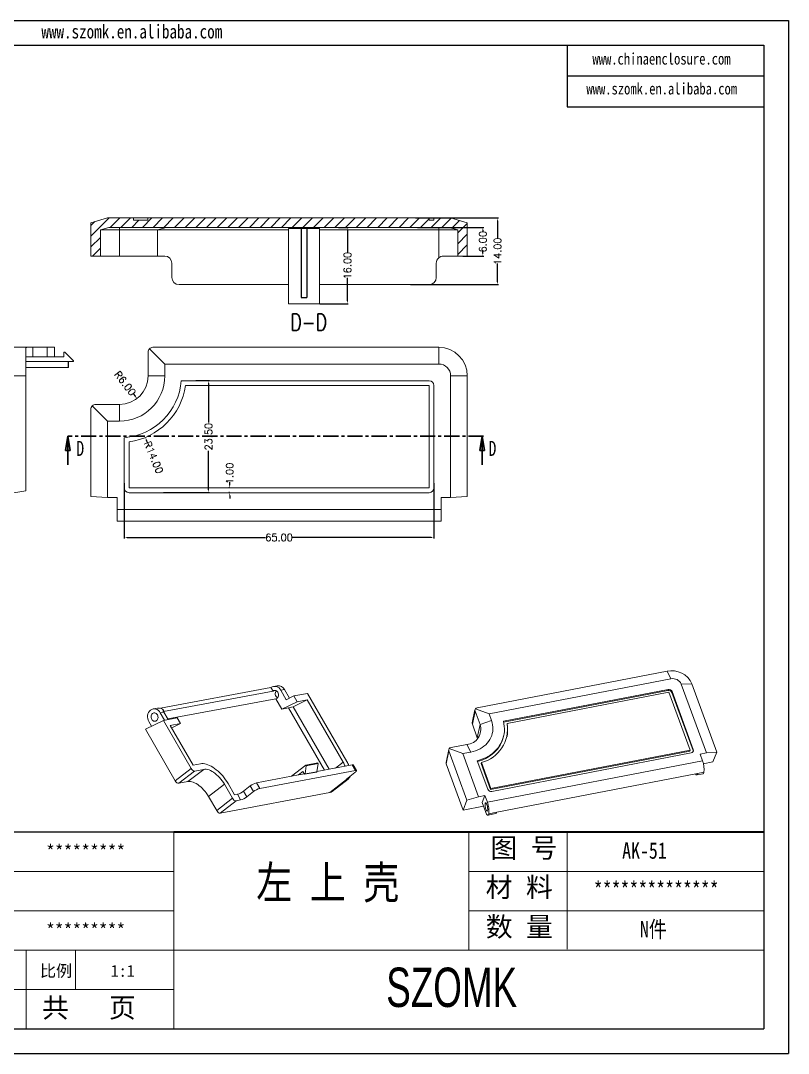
# Model space of a CAD drawing. Header units: inches. Extents: x 1800 to 3196, y 326 to 616.
# Drawn here: x 2881.1 to 3042.3, y 326.9 to 543.6 of the extents above; entities that cross this region are included whole.
import ezdxf

# ---------------------------------------------------------------- set-up
doc = ezdxf.new("R2010")
doc.units = ezdxf.units.IN
doc.header["$LTSCALE"] = 0.05
doc.linetypes.add('CENTERX2', pattern=[101.6, 63.5, -12.7, 12.7, -12.7])
doc.layers.add('文字', color=81, linetype='Continuous')
doc.layers.add('粗实线', color=7, linetype='Continuous', lineweight=30)
doc.layers.add('细实线', color=3, linetype='Continuous', lineweight=9)
doc.styles.add('SLDTEXTSTYLE0', font='TXT', dxfattribs={"width": 0.75})
doc.styles.add('SLDTEXTSTYLE3', font='TXT', dxfattribs={"width": 0.75, "bigfont": 'bigfont'})
doc.styles.get("Standard").update_dxf_attribs({"font": 'txt', "bigfont": 'gbcbig.shx'})
doc.styles.add('宋体', font='', dxfattribs={"width": 0.8, "height": 3.5})
doc.styles.add('长仿宋', font='', dxfattribs={"width": 0.7, "height": 4})
doc.styles.get('宋体').set_extended_font_data('SimSun')
doc.styles.get('长仿宋').set_extended_font_data('SimSun')
doc.dimstyles.new('2', dxfattribs={"dimtxt": 1.5, "dimasz": 0.6, "dimexe": 0.18, "dimexo": 0.0625, "dimgap": 0.09, "dimtad": 0, "dimzin": 0, "dimdsep": 46, "dimtxsty": 'Standard', "dimcen": 0, "dimclrd": 3, "dimclre": 3, "dimadec": 0, "dimazin": 2, "dimtfac": 1, "dimtofl": 0, "dimtmove": 0, "dimatfit": 3, "dimfxl": 1, "dimtolj": 1, "dimtzin": 0, "dimarcsym": 0})

# ---------------------------------------------------------------- blocks, each defined once
blk = doc.blocks.new('_CLOSED')
at = {"color": 0, "linetype": 'ByBlock', "lineweight": -2}
for p, q in [((-1, 0.166667), (0, 0)), ((-1, 0.166667), (-1, -0.166667)), ((0, 0), (-1, -0.166667)), ((0, 0), (-1, 0))]:
    blk.add_line(p, q, dxfattribs=at)
blk = doc.blocks.new('*D243')
at = {"color": 3, "lineweight": -2}
for p, q in [((2902.88, 446.54), (2902.88, 434.98)), ((2967.88, 446.54), (2967.88, 434.98)), ((2903.48, 435.16), (2932.54, 435.16)), ((2967.28, 435.16), (2938.22, 435.16))]:
    blk.add_line(p, q, dxfattribs=at)
at = {"color": 3}
for points in [[(2903.48, 435.26), (2903.48, 435.06), (2902.88, 435.16)], [(2967.28, 435.26), (2967.28, 435.06), (2967.88, 435.16)]]:
    blk.add_solid(points, dxfattribs=at)
at = {"layer": 'Defpoints', "color": 0}
for p in [(2902.88, 446.6), (2967.88, 446.6), (2967.88, 435.16)]:
    blk.add_point(p, dxfattribs=at)
at = {"color": 0, "insert": (2935.38, 435.16), "char_height": 1.5, "attachment_point": 5}
blk.add_mtext('\\A1;65.00', dxfattribs=at)
blk = doc.blocks.new('*D244')
at = {"color": 3, "lineweight": -2}
for p, q in [((2917.89, 468.07), (2920.75, 468.07)), ((2920.57, 467.47), (2920.57, 459.28)), ((2920.57, 445.17), (2920.57, 453.35)), ((2911.15, 444.57), (2920.75, 444.57))]:
    blk.add_line(p, q, dxfattribs=at)
at = {"color": 3}
for points in [[(2920.47, 467.47), (2920.67, 467.47), (2920.57, 468.07)], [(2920.47, 445.17), (2920.67, 445.17), (2920.57, 444.57)]]:
    blk.add_solid(points, dxfattribs=at)
at = {"layer": 'Defpoints', "color": 0}
for p in [(2917.82, 468.07), (2920.57, 468.07), (2911.08, 444.57)]:
    blk.add_point(p, dxfattribs=at)
at = {"color": 0, "insert": (2920.57, 456.32), "char_height": 1.5, "attachment_point": 5, "rotation": 90}
blk.add_mtext('\\A1;23.50', dxfattribs=at)
blk = doc.blocks.new('*D245')
at = {"color": 3, "lineweight": -2}
for p, q in [((2925.01, 446.17), (2925.01, 446.77)), ((2924.95, 445.57), (2924.83, 445.57)), ((2924.95, 444.57), (2924.83, 444.57)), ((2925.01, 443.97), (2925.01, 443.37))]:
    blk.add_line(p, q, dxfattribs=at)
at = {"color": 3}
for points in [[(2924.91, 446.17), (2925.11, 446.17), (2925.01, 445.57)], [(2924.91, 443.97), (2925.11, 443.97), (2925.01, 444.57)]]:
    blk.add_solid(points, dxfattribs=at)
at = {"layer": 'Defpoints', "color": 0}
for p in [(2925.01, 445.57), (2925.01, 445.57), (2925.01, 444.57)]:
    blk.add_point(p, dxfattribs=at)
at = {"color": 0, "insert": (2925.01, 448.61), "char_height": 1.5, "attachment_point": 5, "rotation": 90}
blk.add_mtext('\\A1;1.00', dxfattribs=at)
blk = doc.blocks.new('*D246')
at = {"color": 3, "lineweight": -2}
blk.add_line((2904.81, 465.26), (2905.18, 464.79), dxfattribs=at)
at = {"color": 3}
blk.add_solid([(2905.26, 464.85), (2905.1, 464.73), (2905.54, 464.31)], dxfattribs=at)
at = {"layer": 'Defpoints', "color": 0}
for p in [(2901.88, 469.07), (2905.54, 464.31)]:
    blk.add_point(p, dxfattribs=at)
at = {"color": 0, "insert": (2903.08, 467.51), "char_height": 1.5, "attachment_point": 5, "rotation": 307.6064}
blk.add_mtext('\\A1;R6.00', dxfattribs=at)
blk = doc.blocks.new('*D248')
at = {"color": 3, "lineweight": -2}
blk.add_line((2907.76, 455.05), (2907.53, 455.6), dxfattribs=at)
at = {"color": 3}
blk.add_solid([(2907.62, 455.64), (2907.44, 455.56), (2907.3, 456.16)], dxfattribs=at)
at = {"layer": 'Defpoints', "color": 0}
for p in [(2901.88, 469.07), (2907.3, 456.16)]:
    blk.add_point(p, dxfattribs=at)
at = {"color": 0, "insert": (2909.05, 451.97), "char_height": 1.5, "attachment_point": 5, "rotation": 292.7589}
blk.add_mtext('\\A1;R14.00', dxfattribs=at)
blk = doc.blocks.new('*D249')
at = {"color": 3, "lineweight": -2}
for p, q in [((2964.4, 500.22), (2978.32, 500.22)), ((2978.14, 499.62), (2978.14, 499.31)), ((2973.94, 494.22), (2978.32, 494.22)), ((2978.14, 494.82), (2978.14, 495.13))]:
    blk.add_line(p, q, dxfattribs=at)
at = {"color": 3}
for points in [[(2978.04, 499.62), (2978.24, 499.62), (2978.14, 500.22)], [(2978.04, 494.82), (2978.24, 494.82), (2978.14, 494.22)]]:
    blk.add_solid(points, dxfattribs=at)
at = {"layer": 'Defpoints', "color": 0}
for p in [(2964.33, 500.22), (2973.88, 494.22), (2978.14, 494.22)]:
    blk.add_point(p, dxfattribs=at)
at = {"color": 0, "insert": (2978.14, 497.22), "char_height": 1.5, "attachment_point": 5, "rotation": 90}
blk.add_mtext('\\A1;6.00', dxfattribs=at)
blk = doc.blocks.new('*D250')
at = {"color": 3, "lineweight": -2}
for p, q in [((2964.03, 502.22), (2981.41, 502.22)), ((2981.23, 501.62), (2981.23, 497.81)), ((2981.23, 488.82), (2981.23, 492.63)), ((2962.95, 488.22), (2981.41, 488.22))]:
    blk.add_line(p, q, dxfattribs=at)
at = {"color": 3}
for points in [[(2981.13, 501.62), (2981.33, 501.62), (2981.23, 502.22)], [(2981.13, 488.82), (2981.33, 488.82), (2981.23, 488.22)]]:
    blk.add_solid(points, dxfattribs=at)
at = {"layer": 'Defpoints', "color": 0}
for p in [(2963.97, 502.22), (2981.23, 502.22), (2962.88, 488.22)]:
    blk.add_point(p, dxfattribs=at)
at = {"color": 0, "insert": (2981.23, 495.22), "char_height": 1.5, "attachment_point": 5, "rotation": 90}
blk.add_mtext('\\A1;14.00', dxfattribs=at)
blk = doc.blocks.new('*D251')
at = {"color": 3, "lineweight": -2}
for p, q in [((2947.85, 500.22), (2949.91, 500.22)), ((2949.73, 499.62), (2949.73, 494.81)), ((2949.73, 484.82), (2949.73, 489.63)), ((2943.94, 484.22), (2949.91, 484.22))]:
    blk.add_line(p, q, dxfattribs=at)
at = {"color": 3}
for points in [[(2949.63, 499.62), (2949.83, 499.62), (2949.73, 500.22)], [(2949.63, 484.82), (2949.83, 484.82), (2949.73, 484.22)]]:
    blk.add_solid(points, dxfattribs=at)
at = {"layer": 'Defpoints', "color": 0}
for p in [(2947.79, 500.22), (2949.73, 500.22), (2943.88, 484.22)]:
    blk.add_point(p, dxfattribs=at)
at = {"color": 0, "insert": (2949.73, 492.22), "char_height": 1.5, "attachment_point": 5, "rotation": 90}
blk.add_mtext('\\A1;16.00', dxfattribs=at)

msp = doc.modelspace()

# ---------------------------------------------------------------- hatches: boundary and pattern name
at = {"linetype": 'Continuous', "lineweight": 0}
h = msp.add_hatch(dxfattribs=at)
h.set_pattern_fill('ANSI31', color=4, scale=0.5, style=0)
h.set_pattern_definition([(45, (-46.3666, -21.4336), (-1.122532, 1.122532), [])])
h.paths.add_polyline_path([(2897.881, 499.709), (2899.661, 500.218), (2971.101, 500.218), (2972.881, 499.709), (2972.881, 494.218), (2974.881, 494.218), (2974.881, 501.218), (2971.381, 502.218), (2967.881, 502.218), (2967.881, 501.718), (2966.881, 501.718), (2966.881, 502.218), (2907.854, 502.218), (2907.854, 501.718), (2904.827, 501.718), (2904.827, 502.218), (2899.381, 502.218), (2895.881, 501.218), (2895.881, 494.218), (2897.881, 494.218)], flags=0)

# ---------------------------------------------------------------- linework, layer by layer
for p, q in [((2735.77, 543.618), (3042.261, 543.618)), ((3042.261, 543.618), (3042.261, 326.907)), ((2740.93, 538.458), (3037.101, 538.458)), ((2995.823, 538.458), (2995.823, 525.559)), ((3037.101, 538.458), (3037.101, 332.067)), ((2995.823, 532.009), (3037.101, 532.009)), ((2995.823, 525.559), (3037.101, 525.559)), ((2940.031, 499.995), (2940.031, 485.495)), ((2941.231, 499.995), (2941.231, 485.495)), ((2940.031, 485.495), (2941.231, 485.495)), ((2891.212, 470.866), (2891.212, 472.066)), ((2913.266, 373.345), (2851.349, 373.345)), ((2740.93, 332.067), (3037.101, 332.067)), ((2735.77, 326.907), (3042.261, 326.907))]:
    msp.add_line(p, q)
at = {"color": 7, "linetype": 'Continuous', "lineweight": 15}
for p, q in [((2895.881, 501.218), (2899.381, 502.218)), ((2895.881, 501.218), (2895.881, 494.218)), ((2899.381, 502.218), (2904.827, 502.218)), ((2904.827, 501.718), (2904.827, 502.218)), ((2907.854, 502.218), (2904.827, 502.218)), ((2904.827, 501.718), (2907.854, 501.718)), ((2907.854, 501.718), (2907.854, 502.218)), ((2907.854, 502.218), (2966.881, 502.218)), ((2966.881, 502.218), (2966.881, 501.718)), ((2966.881, 502.218), (2967.881, 502.218)), ((2966.881, 501.718), (2967.881, 501.718)), ((2967.881, 502.218), (2967.881, 501.718)), ((2967.881, 502.218), (2971.381, 502.218)), ((2971.381, 502.218), (2974.881, 501.218)), ((2974.881, 494.218), (2974.881, 501.218)), ((2897.881, 499.709), (2899.661, 500.218)), ((2897.881, 499.709), (2897.881, 494.218)), ((2897.881, 499.709), (2901.881, 499.709)), ((2899.661, 500.218), (2971.101, 500.218)), ((2901.881, 499.709), (2901.881, 500.218)), ((2901.881, 499.709), (2909.881, 499.709)), ((2901.881, 499.709), (2901.881, 494.218)), ((2909.881, 499.709), (2911.661, 500.218)), ((2909.881, 494.218), (2909.881, 499.709)), ((2909.881, 499.709), (2937.381, 499.709)), ((2943.881, 499.995), (2937.381, 499.995)), ((2937.381, 484.218), (2937.381, 499.995)), ((2940.031, 499.995), (2941.231, 499.995)), ((2943.881, 484.218), (2943.881, 499.995)), ((2943.881, 499.709), (2968.881, 499.709)), ((2968.881, 500.218), (2968.881, 499.709)), ((2968.881, 499.709), (2972.881, 499.709)), ((2968.881, 499.709), (2968.881, 493.836)), ((2971.101, 500.218), (2972.881, 499.709)), ((2972.881, 494.218), (2972.881, 499.709)), ((2895.881, 494.218), (2897.881, 494.218)), ((2901.881, 494.218), (2897.881, 494.218)), ((2901.881, 494.218), (2909.881, 494.218)), ((2909.881, 494.218), (2911.381, 494.218)), ((2969.881, 494.218), (2972.881, 494.218)), ((2972.881, 494.218), (2974.881, 494.218)), ((2912.881, 489.718), (2912.881, 492.718)), ((2968.381, 489.718), (2968.381, 492.718)), ((2937.381, 488.218), (2914.381, 488.218)), ((2966.881, 488.218), (2943.881, 488.218)), ((2943.881, 484.218), (2937.381, 484.218)), ((2875.212, 475.066), (2882.594, 475.066)), ((2882.212, 474.982), (2882.212, 469.066)), ((2882.594, 475.066), (2883.712, 475.066)), ((2883.712, 475.066), (2883.712, 473.066)), ((2886.712, 475.066), (2883.712, 475.066)), ((2886.712, 473.066), (2886.712, 475.066)), ((2886.712, 475.066), (2888.212, 475.066)), ((2888.212, 475.066), (2888.212, 473.066)), ((2908.174, 474.773), (2911.381, 471.566)), ((2908.881, 475.066), (2968.881, 475.066)), ((2968.881, 471.566), (2968.881, 475.066)), ((2883.712, 473.066), (2882.594, 473.066)), ((2886.712, 473.066), (2883.712, 473.066)), ((2888.212, 473.066), (2886.712, 473.066)), ((2890.212, 473.066), (2888.212, 473.066)), ((2890.212, 474.066), (2890.212, 473.066)), ((2890.212, 474.066), (2890.412, 474.066)), ((2892.212, 472.266), (2890.412, 474.066)), ((2907.881, 469.066), (2907.881, 474.066)), ((2892.212, 472.066), (2882.212, 472.066)), ((2891.212, 470.866), (2882.212, 470.866)), ((2892.212, 472.266), (2892.212, 472.066)), ((2911.381, 471.566), (2911.381, 469.066)), ((2968.881, 471.566), (2911.381, 471.566)), ((2882.212, 469.066), (2875.212, 469.066)), ((2882.212, 469.066), (2882.212, 444.977)), ((2907.881, 469.066), (2911.381, 469.066)), ((2971.381, 443.566), (2971.381, 469.066)), ((2971.381, 469.066), (2974.881, 469.066)), ((2974.881, 469.066), (2974.881, 443.743)), ((2966.881, 468.066), (2914.843, 468.066)), ((2966.881, 467.066), (2915.738, 467.066)), ((2966.881, 445.566), (2966.881, 467.066)), ((2967.881, 445.566), (2967.881, 467.066)), ((2895.881, 443.743), (2895.881, 462.066)), ((2896.174, 462.773), (2899.381, 459.566)), ((2896.881, 463.066), (2901.881, 463.066)), ((2901.881, 463.066), (2901.881, 459.566)), ((2899.381, 459.566), (2899.381, 443.566)), ((2901.881, 459.566), (2899.381, 459.566)), ((2902.881, 456.105), (2902.881, 445.566)), ((2903.881, 455.21), (2903.881, 445.566)), ((2882.212, 444.977), (2875.212, 443.743)), ((2903.881, 445.566), (2966.881, 445.566)), ((2903.881, 444.566), (2966.881, 444.566)), ((2899.381, 443.566), (2895.881, 443.743)), ((2901.381, 443.566), (2899.381, 443.566)), ((2901.381, 443.566), (2901.381, 441.066)), ((2969.381, 443.566), (2971.381, 443.566)), ((2969.381, 443.566), (2969.381, 441.066)), ((2974.881, 443.743), (2971.381, 443.566)), ((2901.381, 441.066), (2969.381, 441.066)), ((2901.381, 438.566), (2901.381, 441.066)), ((2969.381, 441.066), (2969.381, 438.566)), ((2903.881, 438.566), (2901.381, 438.566)), ((2967.381, 438.566), (2903.881, 438.566)), ((2969.381, 438.566), (2967.381, 438.566)), ((2976.972, 399.414), (3016.806, 407.096)), ((3017.61, 405.504), (2979.436, 398.142)), ((3017.61, 405.504), (3016.806, 407.096)), ((2933.679, 403.677), (2910.462, 399.335)), ((2934.106, 402.937), (2933.679, 403.677)), ((2934.978, 404.061), (2934.211, 403.918)), ((2936.489, 403.258), (2935.723, 403.115)), ((2935.723, 403.115), (2936.878, 401.114)), ((2937.54, 401.438), (2936.489, 403.258)), ((3017.004, 403.266), (2982.456, 396.603)), ((3016.963, 403.07), (3017.004, 403.266)), ((3019.785, 404.408), (3022.027, 404.466)), ((3025.048, 389.964), (3019.785, 404.408)), ((3022.027, 404.466), (3027.254, 390.121)), ((2934.106, 402.937), (2911.13, 398.64)), ((2934.686, 401.336), (2912.025, 397.098)), ((2935.963, 399.124), (2934.686, 401.336)), ((2936.878, 401.114), (2938.486, 401.901)), ((2941.288, 401.094), (2938.343, 399.652)), ((2938.486, 401.901), (2941.36, 402.439)), ((2938.486, 401.901), (2939.18, 400.7)), ((2939.18, 400.7), (2941.288, 401.094)), ((2948.821, 388.04), (2941.288, 401.094)), ((2949.588, 388.183), (2941.36, 402.439)), ((3016.963, 403.07), (2982.502, 396.424)), ((3017.211, 402.699), (2983.257, 396.151)), ((3021.648, 390.521), (3017.211, 402.699)), ((3017.874, 402.827), (3017.834, 402.632)), ((3022.271, 390.453), (3017.834, 402.632)), ((3022.312, 390.649), (3017.874, 402.827)), ((2909.879, 399.367), (2908.921, 399.188)), ((2911.196, 398.842), (2911.004, 398.806)), ((2911.06, 398.737), (2911.196, 398.842)), ((2939.18, 400.7), (2935.963, 399.124)), ((2935.963, 399.124), (2937.388, 399.39)), ((2938.343, 399.652), (2937.388, 399.39)), ((2937.388, 399.39), (2944.912, 386.354)), ((2945.91, 386.541), (2938.343, 399.652)), ((2976.496, 399.002), (2975.922, 396.254)), ((2976.57, 399.19), (2979.436, 398.142)), ((2911.089, 396.778), (2907.336, 394.94)), ((2911.199, 398.529), (2910.433, 398.385)), ((2911.334, 396.824), (2910.433, 398.385)), ((2913.963, 397.315), (2911.089, 396.778)), ((2911.089, 396.778), (2916.925, 386.665)), ((2912.1, 396.967), (2911.199, 398.529)), ((2913.963, 397.315), (2914.656, 396.114)), ((2976.515, 398.719), (2975.944, 395.983)), ((2977.547, 395.887), (2976.515, 398.719)), ((2977.547, 395.887), (2979.952, 396.726)), ((2979.436, 398.142), (2979.952, 396.726)), ((2907.336, 394.94), (2913.594, 384.096)), ((2908.62, 395.569), (2908.053, 396.551)), ((2914.656, 396.114), (2912.549, 395.719)), ((2912.549, 395.719), (2917.35, 387.4)), ((2914.656, 396.114), (2912.836, 395.222)), ((2975.944, 395.983), (2976.975, 393.151)), ((2976.975, 393.151), (2977.547, 395.887)), ((2983.216, 395.955), (2983.257, 396.151)), ((2977.037, 392.966), (2976.975, 393.151)), ((2982.512, 393.454), (2982.553, 393.65)), ((2971.006, 390.669), (2970.432, 387.921)), ((2971.025, 390.385), (2970.453, 387.649)), ((2974.806, 380.006), (2971.025, 390.385)), ((2971.08, 390.856), (2973.946, 389.808)), ((2971.482, 391.08), (2974.802, 391.72)), ((2975.606, 390.128), (2973.946, 389.808)), ((2974.802, 391.72), (2975.606, 390.128)), ((2979.782, 382.259), (3021.607, 390.325)), ((2979.823, 382.454), (3021.648, 390.521)), ((3021.607, 390.325), (3021.648, 390.521)), ((3022.271, 390.453), (3022.312, 390.649)), ((3027.254, 390.121), (3025.048, 389.964)), ((3026.428, 388.085), (3027.254, 390.121)), ((2973.946, 389.808), (2977.248, 380.745)), ((2976.984, 388.296), (2979.159, 382.326)), ((2977.792, 387.721), (2977.832, 387.917)), ((2977.832, 387.917), (2979.823, 382.454)), ((2979.092, 379.585), (3024.236, 388.292)), ((2980.029, 381.888), (3021.854, 389.954)), ((3023.72, 389.708), (3025.048, 389.964)), ((3023.72, 389.708), (3024.236, 388.292)), ((3024.413, 387.696), (3026.428, 388.085)), ((2913.594, 384.096), (2916.925, 386.665)), ((2917.65, 386.145), (2914.318, 383.576)), ((2916.234, 383.934), (2919.566, 386.503)), ((2918.883, 387.686), (2917.35, 387.4)), ((2919.566, 386.503), (2917.65, 386.145)), ((2931.31, 382.499), (2951.427, 386.261)), ((2941.002, 387.39), (2937.976, 385.057)), ((2940.392, 386.065), (2939.44, 385.331)), ((2940.733, 385.473), (2940.392, 386.065)), ((2940.733, 385.473), (2943.224, 385.939)), ((2940.829, 385.546), (2941.071, 387.272)), ((2943.319, 386.012), (2940.829, 385.546)), ((2943.493, 387.856), (2941.002, 387.39)), ((2941.002, 387.39), (2941.071, 387.272)), ((2941.071, 387.272), (2943.561, 387.738)), ((2943.224, 385.939), (2943.319, 386.012)), ((2943.561, 387.738), (2943.319, 386.012)), ((2950.744, 387.445), (2943.326, 386.057)), ((2943.561, 387.738), (2943.493, 387.856)), ((2951.288, 385.818), (2949.86, 384.717)), ((2951.427, 386.261), (2950.744, 387.445)), ((2951.622, 386.235), (2950.939, 387.419)), ((2973.98, 377.969), (2970.453, 387.649)), ((2977.792, 387.721), (2979.782, 382.259)), ((3024.548, 385.899), (3023.22, 385.643)), ((2914.318, 383.576), (2916.234, 383.934)), ((2939.44, 385.331), (2930.627, 383.683)), ((2930.627, 383.683), (2931.31, 382.499)), ((2940.681, 385.563), (2939.44, 385.331)), ((2940.829, 385.546), (2940.733, 385.473)), ((2946.006, 381.634), (2949.519, 384.343)), ((2946.521, 381.858), (2949.853, 384.427)), ((3023.22, 385.643), (2981.063, 377.512)), ((3023.036, 385.34), (3024.363, 385.597)), ((2923.914, 383.382), (2920.583, 380.813)), ((2923.015, 377.334), (2946.006, 381.634)), ((2925.622, 380.423), (2923.914, 383.382)), ((2926.047, 381.158), (2924.681, 383.525)), ((2929.338, 383.025), (2927.91, 381.924)), ((2927.91, 381.924), (2928.593, 380.74)), ((2930.021, 381.841), (2928.593, 380.74)), ((2930.021, 381.841), (2929.338, 383.025)), ((2979.782, 382.259), (2979.823, 382.454)), ((2920.583, 380.813), (2922.29, 377.855)), ((2922.29, 377.855), (2925.622, 380.423)), ((2926.347, 379.903), (2923.015, 377.334)), ((2926.047, 381.158), (2926.622, 381.266)), ((2926.347, 379.903), (2927.305, 380.082)), ((2927.305, 380.082), (2926.622, 381.266)), ((2973.98, 377.969), (2974.806, 380.006)), ((2977.248, 380.745), (2974.806, 380.006)), ((2978.576, 381.001), (2977.248, 380.745)), ((2977.986, 379.546), (2978.576, 381.001)), ((2977.986, 379.546), (2978.683, 377.631)), ((2978.576, 381.001), (2979.092, 379.585)), ((2978.259, 378.795), (2973.98, 377.969)), ((2979.219, 376.89), (2980.879, 377.21)), ((2981.063, 377.512), (2979.403, 377.192))]:
    msp.add_line(p, q, dxfattribs=at)
at = {"color": 1, "linetype": 'CENTERX2', "lineweight": 30}
msp.add_line((2978.299, 456.405), (2891.05, 456.405), dxfattribs=at)
at = {"color": 7, "linetype": 'Continuous', "lineweight": 30}
for p, q in [((2891.05, 450.405), (2891.05, 456.405)), ((2977.994, 450.405), (2977.994, 456.405))]:
    msp.add_line(p, q, dxfattribs=at)
at = {"color": 8, "linetype": 'Continuous', "lineweight": 15}
for p, q in [((2948.821, 388.04), (2947.186, 386.779)), ((2949.601, 384.482), (2949.692, 384.324))]:
    msp.add_line(p, q, dxfattribs=at)
at = {"color": 7, "linetype": 'Continuous', "lineweight": 15, "flags": 128}
for points in [[(2934.686, 401.336), (2934.84, 401.385), (2934.979, 401.473), (2935.096, 401.597), (2935.185, 401.751), (2935.243, 401.926), (2935.265, 402.115), (2935.252, 402.308), (2935.203, 402.495), (2935.121, 402.668), (2935.01, 402.818), (2934.876, 402.937), (2934.726, 403.02), (2934.565, 403.062), (2934.403, 403.062), (2934.248, 403.02), (2934.106, 402.937)], [(2909.838, 397.927), (2909.918, 397.751), (2909.964, 397.56), (2909.974, 397.365), (2909.948, 397.176), (2909.886, 397.001), (2909.792, 396.849), (2909.67, 396.728), (2909.527, 396.645), (2909.37, 396.603), (2909.206, 396.604), (2909.044, 396.648), (2908.892, 396.734), (2908.758, 396.856), (2908.648, 397.009), (2908.568, 397.185), (2908.522, 397.376), (2908.512, 397.571), (2908.538, 397.76), (2908.6, 397.935), (2908.694, 398.087), (2908.816, 398.208), (2908.959, 398.291), (2909.116, 398.334), (2909.28, 398.332), (2909.442, 398.288), (2909.594, 398.202), (2909.728, 398.08), (2909.838, 397.927)], [(2979.952, 396.726), (2980.092, 396.277), (2980.189, 395.824), (2980.24, 395.368), (2980.247, 394.913), (2980.208, 394.462), (2980.125, 394.018), (2979.997, 393.585), (2979.826, 393.164), (2979.613, 392.76), (2979.359, 392.374), (2979.066, 392.01), (2978.736, 391.67), (2978.371, 391.356), (2977.974, 391.07), (2977.547, 390.815), (2977.094, 390.592), (2976.617, 390.402), (2976.12, 390.247), (2975.606, 390.128)], [(2982.456, 396.603), (2982.577, 396.071), (2982.652, 395.537), (2982.682, 395.002), (2982.667, 394.471), (2982.607, 393.944), (2982.502, 393.425), (2982.352, 392.917), (2982.158, 392.421), (2981.922, 391.941), (2981.645, 391.48), (2981.327, 391.038), (2980.971, 390.618), (2980.578, 390.224), (2980.15, 389.855), (2979.689, 389.515), (2979.199, 389.206), (2978.68, 388.927), (2978.136, 388.682), (2977.57, 388.471), (2976.984, 388.296)], [(3022.302, 390.282), (3022.298, 390.34), (3022.271, 390.453)], [(2918.883, 387.686), (2919.16, 387.718), (2919.457, 387.714), (2919.769, 387.674), (2920.096, 387.597), (2920.434, 387.485), (2920.782, 387.339), (2921.135, 387.159), (2921.493, 386.947), (2921.851, 386.705), (2922.207, 386.434), (2922.559, 386.137), (2922.904, 385.816), (2923.239, 385.473), (2923.561, 385.11), (2923.869, 384.731), (2924.16, 384.339), (2924.431, 383.936), (2924.681, 383.525)], [(2919.566, 386.503), (2919.818, 386.528), (2920.089, 386.515), (2920.377, 386.462), (2920.678, 386.371), (2920.99, 386.242), (2921.309, 386.078), (2921.631, 385.879), (2921.953, 385.648), (2922.271, 385.387), (2922.582, 385.1), (2922.882, 384.789), (2923.169, 384.458), (2923.438, 384.111), (2923.687, 383.751), (2923.914, 383.382)], [(2951.288, 385.818), (2951.416, 385.923), (2951.517, 386.021), (2951.588, 386.106), (2951.624, 386.176), (2951.626, 386.228), (2951.593, 386.26), (2951.525, 386.271), (2951.427, 386.261)], [(3024.548, 385.899), (3024.51, 385.763), (3024.46, 385.666), (3024.399, 385.61), (3024.363, 385.597)], [(2916.234, 383.934), (2916.486, 383.96), (2916.757, 383.946), (2917.045, 383.893), (2917.347, 383.802), (2917.658, 383.673), (2917.977, 383.509), (2918.299, 383.31), (2918.621, 383.079), (2918.939, 382.818), (2919.25, 382.531), (2919.55, 382.22), (2919.837, 381.89), (2920.106, 381.542), (2920.356, 381.182), (2920.583, 380.813)], [(3022.752, 385.552), (3022.757, 385.545), (3022.842, 385.436), (3022.925, 385.367), (3023.002, 385.339), (3023.071, 385.353), (3023.132, 385.41), (3023.182, 385.507), (3023.22, 385.643)], [(2978.785, 378.119), (2978.731, 378.289), (2978.684, 378.475), (2978.647, 378.667), (2978.622, 378.857), (2978.611, 379.034), (2978.613, 379.19), (2978.63, 379.316), (2978.659, 379.407), (2978.699, 379.458), (2978.749, 379.466), (2978.806, 379.431), (2978.867, 379.355), (2978.93, 379.242), (2978.99, 379.096), (2979.044, 378.927), (2979.091, 378.741), (2979.128, 378.548), (2979.153, 378.359), (2979.164, 378.182), (2979.162, 378.026), (2979.145, 377.9), (2979.116, 377.809), (2979.076, 377.758), (2979.026, 377.75), (2978.969, 377.785), (2978.908, 377.861), (2978.845, 377.974), (2978.785, 378.119)], [(2978.683, 377.631), (2978.767, 377.421), (2978.853, 377.241), (2978.94, 377.094), (2979.026, 376.985), (2979.108, 376.916), (2979.185, 376.888), (2979.255, 376.903), (2979.315, 376.959), (2979.365, 377.056), (2979.403, 377.192)], [(2981.063, 377.512), (2981.021, 377.366), (2980.965, 377.266), (2980.896, 377.215), (2980.879, 377.21)]]:
    msp.add_lwpolyline(points, dxfattribs=at)
at = {"color": 7, "linetype": 'Continuous', "lineweight": 15}
for centre, radius, start, end in [((2911.381, 492.718), 1.5, 0, 90), ((2969.881, 492.718), 1.5, 131.81031, 180), ((2914.381, 489.718), 1.5, 180, 270), ((2966.881, 489.718), 1.5, 270, 0), ((2908.881, 474.066), 1, 135, 180), ((2908.881, 474.066), 1, 90, 135), ((2968.881, 469.066), 6, 0, 90), ((2968.881, 469.066), 2.5, 0, 90), ((2901.881, 469.066), 9.5, 270, 0), ((2901.881, 469.066), 6, 270, 0), ((2901.881, 469.066), 13, 274.41173, 355.58827), ((2901.881, 469.066), 14, 278.21321, 351.78679), ((2966.881, 467.066), 1, 0, 90), ((2896.881, 462.066), 1, 135, 180), ((2896.881, 462.066), 1, 90, 135), ((2903.881, 445.566), 1, 180, 270), ((2966.881, 445.566), 1, 270, 0), ((3017.806, 402.584), 4.622, 24.02631, 102.49975), ((3018.024, 403.619), 1.93, 24.1408, 102.38527), ((2934.465, 402.536), 1.385, 24.69695, 124.5486), ((2935.173, 402.605), 1.469, 26.40359, 97.65116), ((3017.128, 402.314), 0.774, 24.25379, 102.27227), ((3017.169, 402.509), 0.774, 24.25379, 102.27227), ((2935.523, 402.382), 0.962, 140.4661, 240.71834), ((2909.651, 397.549), 1.884, 132.05441, 211.98369), ((2909.175, 397.807), 1.385, 24.69695, 124.5486), ((2910.089, 397.981), 1.402, 37.87395, 98.61882), ((2909.567, 397.589), 1.883, 29.92012, 40.24585), ((2974.511, 394.899), 3.192, 275.21663, 18.03109), ((2976.404, 396.156), 0.491, 168.43469, 200.56311), ((2975.965, 395.051), 7.374, 284.66871, 8.57902), ((2976.576, 394.68), 6.762, 349.16613, 10.87415), ((2975.414, 395.271), 7.327, 282.86099, 345.64412), ((3021.803, 390.486), 0.534, 275.43525, 17.81248), ((2945.072, 385.844), 4.345, 17.6104, 30.3584), ((2943.635, 384.724), 6.885, 22.04989, 30.16312), ((2970.914, 387.822), 0.491, 168.43469, 200.56311), ((3019.397, 386.444), 5.18, 353.95485, 20.8972), ((2917.731, 387.022), 0.881, 203.93002, 264.73629), ((2950.821, 387.274), 0.187, 50.79277, 114.28926), ((2931.64, 380.107), 3.717, 105.8215, 128.27031), ((2950.334, 383.944), 0.907, 121.51764, 153.91325), ((2949.109, 385.385), 1.21, 298.80283, 342.997), ((2925.608, 384.842), 3.717, 285.8215, 308.27031), ((2932.323, 378.923), 3.717, 105.8215, 128.27031), ((2945.805, 382.8), 1.183, 279.80474, 307.28216), ((2979.864, 382.644), 0.774, 204.25379, 282.27227), ((2926.427, 380.781), 0.881, 203.93002, 264.73629), ((2926.291, 383.658), 3.717, 285.8215, 308.27031), ((2974.252, 377.737), 5.18, 353.95485, 20.8972)]:
    msp.add_arc(centre, radius, start, end, dxfattribs=at)
for centre, major_axis, ratio, start_param, end_param in [((2977.202, 398.959), (0.694, 0.219), 0.8279073, 2.3924636, 3.1778617), ((2977.202, 398.959), (0.702, -0.05), 0.6694962, 1.9517809, 2.7371791), ((2971.712, 390.625), (0.694, 0.219), 0.8279073, 2.3924636, 3.1778617), ((2971.712, 390.625), (0.702, -0.05), 0.6694962, 1.9517809, 2.7371791), ((2913.841, 384.063), (0.39, -0.583), 0.2742692, 4.4748523, 5.2602505), ((2913.841, 384.063), (0.585, -0.426), 0.4213309, 5.1190307, 5.9044289), ((2922.537, 377.821), (0.39, -0.583), 0.2742692, 4.4748523, 5.2602505), ((2922.537, 377.821), (0.585, -0.426), 0.4213309, 5.1190307, 5.9044289)]:
    msp.add_ellipse(centre, major_axis=major_axis, ratio=ratio, start_param=start_param, end_param=end_param, dxfattribs=at)
for points in [[(2968.881, 493.836), (2969.02, 493.96), (2969.178, 494.056), (2969.521, 494.186), (2969.701, 494.218), (2969.881, 494.218)], [(2882.212, 474.982), (2882.212, 475.013), (2882.244, 475.035), (2882.375, 475.062), (2882.47, 475.066), (2882.594, 475.066)], [(2882.594, 473.066), (2882.47, 473.066), (2882.374, 473.059), (2882.244, 473.019), (2882.212, 472.986), (2882.212, 472.939)], [(2949.692, 384.324), (2949.633, 384.293), (2949.587, 384.279), (2949.527, 384.286), (2949.514, 384.307), (2949.519, 384.343)]]:
    msp.add_open_spline(points, degree=3, knots=[0, 0, 0, 0, 0.5, 0.5, 1, 1, 1, 1], dxfattribs=at)
at = {"layer": '粗实线', "color": 7, "lineweight": 40}
msp.add_line((3037.101, 373.345), (2913.266, 373.345), dxfattribs=at)
at = {"layer": '细实线', "color": 7}
for p, q in [((2913.266, 373.345), (2913.266, 332.067)), ((2975.184, 373.345), (2975.184, 348.579)), ((2995.823, 373.345), (2995.823, 348.752)), ((2913.266, 365.09), (2851.349, 365.09)), ((3037.101, 365.09), (2975.184, 365.09)), ((2913.266, 356.834), (2851.349, 356.834)), ((3037.101, 356.834), (2975.184, 356.834)), ((3037.101, 348.579), (2851.349, 348.579)), ((2882.308, 348.579), (2882.308, 332.067)), ((2892.627, 348.579), (2892.627, 340.323)), ((2913.266, 340.323), (2851.349, 340.323))]:
    msp.add_line(p, q, dxfattribs=at)

# ---------------------------------------------------------------- block references
at = {"color": 7, "linetype": 'Continuous', "lineweight": 30, "xscale": 3, "yscale": 3, "zscale": 0.5, "rotation": 90}
for p in [(2891.05, 456.405), (2977.994, 456.405)]:
    msp.add_blockref('_CLOSED', p, dxfattribs=at)

# ---------------------------------------------------------------- texts
at = {"color": 0, "linetype": 'Continuous', "lineweight": 0, "insert": (2941.599, 482.083), "char_height": 3.5, "attachment_point": 2, "style": 'SLDTEXTSTYLE3'}
msp.add_mtext('{\\Ftxt,bigfont|c134;D-D}', dxfattribs=at)
at = {"color": 7, "linetype": 'Continuous', "char_height": 3.175, "attachment_point": 1, "style": 'SLDTEXTSTYLE0'}
for insert in [(2892.847, 455.441), (2979.358, 455.441)]:
    msp.add_mtext('D', dxfattribs=dict(at, insert=insert))
at = {"char_height": 2.71501, "width": 1543.07654, "attachment_point": 1}
for insert in [(2886.47, 370.653), (2886.47, 354.142)]:
    msp.add_mtext('{\\fSimHei|b0|i0|c134|p49;*********}', dxfattribs=dict(at, insert=insert))
at = {"layer": '文字', "color": 0, "attachment_point": 1, "style": '宋体'}
for s, insert, char_height, width in [('www.szomk.en.alibaba.com', (2885.497, 542.793), 2.90599, 51.05543), ('www.chinaenclosure.com', (3001.141, 536.825), 2.42166, 42.54619), ('www.szomk.en.alibaba.com', (2999.875, 530.554), 2.42166, 42.54619), ('{\\H1.111x;AK-51}', (3007.374, 371.189), 3.09587, 35.79171), ('左 上 壳', (2930.593, 366.218), 6.8797, 87.95458), ('{\\H1.111x;**************}', (3001.419, 362.933), 3.09587, 35.79171), ('{\\H1.111x;N件}', (3011.119, 354.678), 3.09587, 35.79171)]:
    msp.add_mtext(s, dxfattribs=dict(at, insert=insert, char_height=char_height, width=width))
at = {"layer": '粗实线', "insert": (2957.864, 344.896), "char_height": 8.25565, "width": 92.57893, "attachment_point": 1, "style": '长仿宋'}
msp.add_mtext('{\\fSTXinwei|b0|i0|c134|p2;SZOMK}', dxfattribs=at)
at = {"layer": '细实线', "color": 7, "attachment_point": 1}
for s, insert, char_height, width in [('{\\fSimSun|b0|i0|c134|p54;图 号}', (2979.723, 372.092), 4.12782, 20.63912), ('{\\fSimSun|b0|i0|c134|p54;材 料   }', (2978.744, 363.837), 4.12782, 20.63912), ('{\\fSimSun|b0|i0|c134|p54;数 量}', (2978.764, 355.54), 4.12782, 18.65003), ('{\\fSimSun|b0|i0|c134|p54;比例}', (2885.197, 345.452), 2.47669, 10.87192), ('{\\fSimSun|b0|i0|c134|p54;1:1}', (2900.032, 345.452), 2.47669, 10.87192), ('{\\fSimSun|b0|i0|c134|p54; 共   页}', (2882.813, 338.553), 4.12782, 30.95868)]:
    msp.add_mtext(s, dxfattribs=dict(at, insert=insert, char_height=char_height, width=width))

# ---------------------------------------------------------------- dimensions: what is measured, and where the dimension line sits
for base, p1, p2, picture, middle in [((2981.226, 502.218), (2962.884, 488.218), (2963.966, 502.218), '*D250', (2981.226, 495.218)), ((2949.732, 500.218), (2943.881, 484.218), (2947.786, 500.218), '*D251', (2949.732, 492.218)), ((2978.14, 494.218), (2964.333, 500.218), (2973.881, 494.218), '*D249', (2978.14, 497.218)), ((2920.574, 468.066), (2911.085, 444.566), (2917.825, 468.066), '*D244', (2920.574, 456.316)), ((2925.009, 445.566), (2925.009, 444.566), (2925.009, 445.566), '*D245', (2925.009, 448.606))]:
    dim = msp.add_linear_dim(base=base, p1=p1, p2=p2, angle=90, dimstyle='2')
    dim.commit()
    dim.dimension.update_dxf_attribs({"geometry": picture, "text_midpoint": middle})
dim = msp.add_radius_dim(center=(2901.881, 469.066), mpoint=(2905.543, 464.313), dimstyle='2')
dim.commit()
dim.dimension.update_dxf_attribs({"geometry": '*D246', "text_midpoint": (2903.077, 467.514), "dimtype": 164})
dim = msp.add_radius_dim(center=(2901.881, 469.066), mpoint=(2907.297, 456.156), dimstyle='2')
dim.commit()
dim.dimension.update_dxf_attribs({"geometry": '*D248', "text_midpoint": (2909.054, 451.97)})
dim = msp.add_linear_dim(base=(2967.881, 435.158), p1=(2902.881, 446.604), p2=(2967.881, 446.604), dimstyle='2')
dim.commit()
dim.dimension.update_dxf_attribs({"geometry": '*D243', "text_midpoint": (2935.381, 435.158)})

doc.saveas('drawing.dxf')
